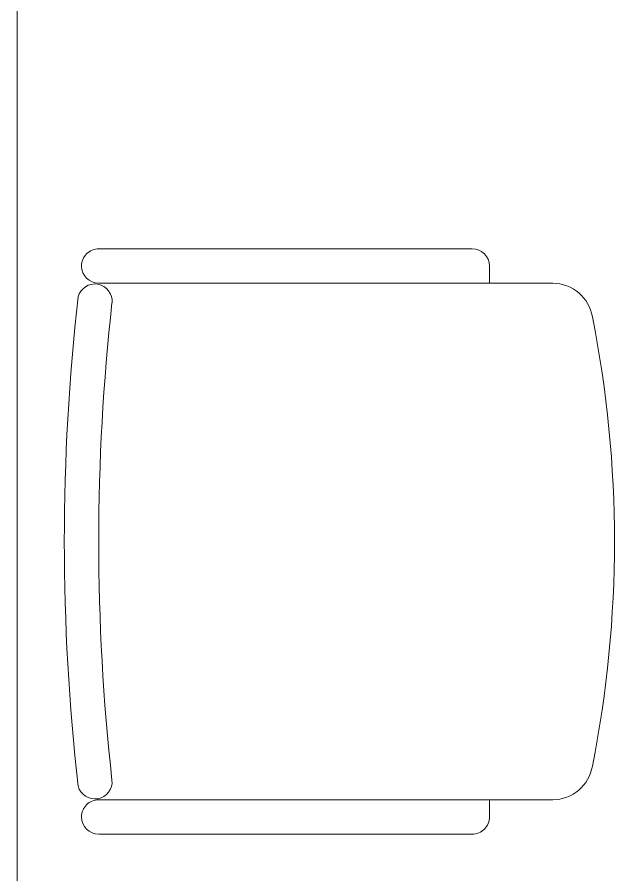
# Model space of a CAD drawing. Header units: millimetres. Extents: x 26027 to 581921, y 7230 to 233891.
# Drawn here: x 555834 to 556361, y 129593 to 130340 of the extents above; entities that cross this region are included whole.
import ezdxf

# ---------------------------------------------------------------- set-up
doc = ezdxf.new("R2010")
doc.units = ezdxf.units.MM
doc.header["$LTSCALE"] = 5
doc.layers.get('0').update_dxf_attribs({"color": 252})
doc.layers.add('Medical Equipment and Furniture', color=252, linetype='Continuous', lineweight=0)
doc.layers.add('Walls', color=252, linetype='Continuous', lineweight=5)

# ---------------------------------------------------------------- blocks, each defined once
blk = doc.blocks.new('GF21016-P')
at = {"color": 0, "extrusion": (-1.24384e-09, -1.20261e-09, -1)}
for p, q in [((0.01278, 0.01793), (0.01278, 0.41365)), ((0.46278, 0.01793), (0.46278, 0.41365)), ((-0.00222, 0.35848), (0.01278, 0.35848)), ((0.47778, 0.35848), (0.46278, 0.35848)), ((-0.01722, 0.01793), (-0.01722, 0.34348)), ((0.49278, 0.01793), (0.49278, 0.34348)), ((0.47778, 0.00293), (0.47778, 0.00293))]:
    blk.add_line(p, q, dxfattribs=at)
for centre, radius, start, end in [((-0.23778, -0.5362), 1.00364, 78.75684, 101.24316), ((-0.04778, 0.41365), 0.035, 0, 80.65572), ((-0.42778, 0.41365), 0.035, 99.34428, 180), ((0.00222, 0.34348), 0.015, 0, 90), ((-0.47778, 0.34348), 0.015, 90, 180), ((-0.02845, 0.01455), 0.01501, 284.3864, 95.52091), ((-0.4471, 0.01455), 0.01501, 84.47909, 255.6136), ((-0.23778, 1.89282), 1.8749, 263.6341, 276.3659), ((0.00222, 0.01793), 0.015, 270, 0), ((0.00222, 0.01793), 0.015, 180, 270), ((-0.47778, 0.01793), 0.015, 270, 0), ((-0.47778, 0.01793), 0.015, 180, 270), ((-0.23778, 1.87344), 1.8855, 263.51186, 276.48814)]:
    blk.add_arc(centre, radius, start, end, dxfattribs=at)

msp = doc.modelspace()

# ---------------------------------------------------------------- linework, layer by layer
at = {"layer": 'Walls'}
msp.add_line((555833.77, 132730.27, 0), (555833.77, 127905.27, 0), dxfattribs=at)

# ---------------------------------------------------------------- block references
at = {"layer": 'Medical Equipment and Furniture', "extrusion": (-6.8265e-12, -7.77424e-06, -1), "xscale": -1000.000000000002, "yscale": 1000.000000000001, "zscale": 1000.000000000001, "rotation": 90.00143587718539}
msp.add_blockref('GF21016-P', (-555886.96, 130121.21, -1.01), dxfattribs=at)

doc.saveas('drawing.dxf')
